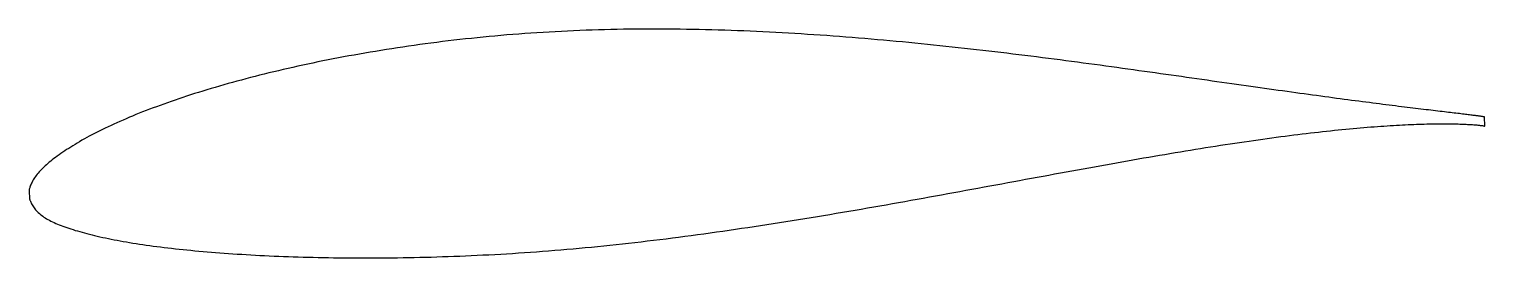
# Model space of a CAD drawing. Header units: metres. Extents: x -21.1 to 42.8, y -3.8 to 6.3.
import ezdxf

# ---------------------------------------------------------------- set-up
doc = ezdxf.new("R2010")
doc.units = ezdxf.units.M

msp = doc.modelspace()

# ---------------------------------------------------------------- linework, layer by layer
msp.add_lwpolyline([(42.77, 2.425), (42.769, 2.425), (42.765, 2.426), (42.759, 2.427), (42.75, 2.429), (42.739, 2.431), (42.726, 2.434), (42.71, 2.437), (42.691, 2.44), (42.67, 2.443), (42.647, 2.447), (42.621, 2.45), (42.593, 2.455), (42.562, 2.459), (42.529, 2.464), (42.494, 2.468), (42.456, 2.474), (42.415, 2.479), (42.373, 2.484), (42.327, 2.49), (42.28, 2.496), (42.23, 2.503), (42.177, 2.509), (42.122, 2.516), (42.065, 2.523), (42.005, 2.53), (41.943, 2.538), (41.879, 2.545), (41.812, 2.554), (41.743, 2.562), (41.671, 2.57), (41.597, 2.579), (41.521, 2.588), (41.442, 2.597), (41.361, 2.607), (41.278, 2.617), (41.192, 2.627), (41.104, 2.637), (41.014, 2.648), (40.921, 2.659), (40.826, 2.67), (40.729, 2.682), (40.629, 2.693), (40.527, 2.706), (40.423, 2.718), (40.317, 2.731), (40.208, 2.744), (40.097, 2.757), (39.984, 2.77), (39.868, 2.784), (39.75, 2.799), (39.63, 2.813), (39.508, 2.828), (39.384, 2.843), (39.257, 2.859), (39.128, 2.875), (38.998, 2.891), (38.864, 2.908), (38.729, 2.925), (38.592, 2.942), (38.452, 2.959), (38.31, 2.977), (38.167, 2.996), (38.021, 3.014), (37.873, 3.033), (37.723, 3.053), (37.57, 3.072), (37.416, 3.092), (37.26, 3.113), (37.101, 3.134), (36.941, 3.155), (36.779, 3.177), (36.614, 3.198), (36.448, 3.221), (36.279, 3.243), (36.109, 3.266), (35.937, 3.289), (35.763, 3.313), (35.586, 3.337), (35.408, 3.361), (35.228, 3.386), (35.047, 3.41), (34.863, 3.436), (34.677, 3.461), (34.49, 3.487), (34.301, 3.514), (34.11, 3.54), (33.917, 3.567), (33.722, 3.594), (33.526, 3.622), (33.327, 3.649), (33.128, 3.677), (32.926, 3.706), (32.722, 3.734), (32.517, 3.763), (32.311, 3.792), (32.102, 3.822), (31.892, 3.852), (31.681, 3.882), (31.467, 3.912), (31.253, 3.943), (31.036, 3.973), (30.818, 4.004), (30.599, 4.036), (30.377, 4.067), (30.155, 4.099), (29.931, 4.131), (29.705, 4.163), (29.478, 4.195), (29.25, 4.228), (29.02, 4.26), (28.788, 4.293), (28.556, 4.326), (28.322, 4.359), (28.086, 4.392), (27.85, 4.425), (27.612, 4.458), (27.372, 4.491), (27.131, 4.525), (26.89, 4.558), (26.646, 4.592), (26.402, 4.626), (26.157, 4.659), (25.91, 4.693), (25.662, 4.726), (25.413, 4.76), (25.163, 4.793), (24.911, 4.827), (24.659, 4.86), (24.406, 4.894), (24.151, 4.927), (23.896, 4.96), (23.639, 4.993), (23.382, 5.026), (23.123, 5.059), (22.864, 5.092), (22.603, 5.124), (22.342, 5.156), (22.08, 5.189), (21.817, 5.22), (21.553, 5.252), (21.289, 5.284), (21.023, 5.315), (20.757, 5.346), (20.49, 5.377), (20.222, 5.407), (19.954, 5.437), (19.685, 5.467), (19.415, 5.497), (19.145, 5.526), (18.874, 5.555), (18.602, 5.583), (18.33, 5.611), (18.057, 5.639), (17.783, 5.666), (17.509, 5.692), (17.235, 5.719), (16.96, 5.745), (16.685, 5.77), (16.409, 5.795), (16.133, 5.819), (15.856, 5.843), (15.579, 5.867), (15.302, 5.89), (15.024, 5.912), (14.746, 5.934), (14.468, 5.955), (14.189, 5.976), (13.91, 5.996), (13.631, 6.016), (13.352, 6.035), (13.073, 6.053), (12.793, 6.071), (12.513, 6.088), (12.234, 6.105), (11.954, 6.12), (11.674, 6.135), (11.394, 6.15), (11.114, 6.164), (10.834, 6.177), (10.554, 6.19), (10.274, 6.201), (9.994, 6.212), (9.714, 6.223), (9.434, 6.232), (9.154, 6.241), (8.875, 6.249), (8.596, 6.256), (8.316, 6.262), (8.037, 6.268), (7.759, 6.273), (7.48, 6.276), (7.202, 6.28), (6.924, 6.282), (6.647, 6.283), (6.37, 6.284), (6.093, 6.284), (5.816, 6.283), (5.54, 6.281), (5.265, 6.278), (4.99, 6.274), (4.715, 6.269), (4.441, 6.263), (4.167, 6.257), (3.894, 6.249), (3.622, 6.241), (3.35, 6.231), (3.078, 6.221), (2.807, 6.21), (2.537, 6.198), (2.268, 6.184), (1.999, 6.17), (1.731, 6.156), (1.463, 6.14), (1.197, 6.123), (0.931, 6.105), (0.666, 6.087), (0.402, 6.067), (0.138, 6.047), (-0.124, 6.025), (-0.386, 6.003), (-0.647, 5.98), (-0.907, 5.956), (-1.166, 5.931), (-1.424, 5.905), (-1.681, 5.878), (-1.938, 5.851), (-2.193, 5.822), (-2.447, 5.793), (-2.7, 5.763), (-2.952, 5.732), (-3.203, 5.701), (-3.453, 5.669), (-3.702, 5.636), (-3.949, 5.602), (-4.196, 5.567), (-4.441, 5.532), (-4.685, 5.496), (-4.928, 5.46), (-5.17, 5.422), (-5.411, 5.385), (-5.65, 5.346), (-5.888, 5.307), (-6.125, 5.267), (-6.36, 5.227), (-6.594, 5.186), (-6.827, 5.145), (-7.058, 5.103), (-7.288, 5.06), (-7.517, 5.017), (-7.744, 4.974), (-7.97, 4.929), (-8.194, 4.885), (-8.417, 4.839), (-8.639, 4.793), (-8.859, 4.747), (-9.077, 4.7), (-9.294, 4.652), (-9.509, 4.604), (-9.723, 4.556), (-9.935, 4.507), (-10.146, 4.458), (-10.355, 4.408), (-10.562, 4.358), (-10.768, 4.307), (-10.972, 4.256), (-11.174, 4.205), (-11.375, 4.153), (-11.574, 4.1), (-11.771, 4.048), (-11.967, 3.995), (-12.161, 3.942), (-12.353, 3.888), (-12.543, 3.834), (-12.732, 3.78), (-12.918, 3.725), (-13.103, 3.67), (-13.286, 3.615), (-13.467, 3.56), (-13.647, 3.504), (-13.824, 3.448), (-14, 3.392), (-14.174, 3.335), (-14.346, 3.279), (-14.515, 3.222), (-14.684, 3.165), (-14.85, 3.108), (-15.014, 3.05), (-15.176, 2.993), (-15.336, 2.935), (-15.494, 2.877), (-15.65, 2.819), (-15.804, 2.76), (-15.956, 2.702), (-16.106, 2.644), (-16.254, 2.585), (-16.4, 2.526), (-16.544, 2.467), (-16.686, 2.409), (-16.826, 2.35), (-16.963, 2.291), (-17.099, 2.231), (-17.232, 2.172), (-17.363, 2.113), (-17.492, 2.053), (-17.619, 1.994), (-17.744, 1.934), (-17.866, 1.875), (-17.987, 1.815), (-18.105, 1.756), (-18.221, 1.696), (-18.335, 1.636), (-18.446, 1.577), (-18.556, 1.517), (-18.663, 1.458), (-18.768, 1.399), (-18.87, 1.34), (-18.971, 1.281), (-19.069, 1.222), (-19.165, 1.163), (-19.258, 1.105), (-19.35, 1.047), (-19.439, 0.99), (-19.525, 0.932), (-19.61, 0.875), (-19.692, 0.819), (-19.772, 0.762), (-19.849, 0.707), (-19.924, 0.651), (-19.997, 0.596), (-20.068, 0.541), (-20.136, 0.487), (-20.202, 0.433), (-20.265, 0.379), (-20.327, 0.325), (-20.385, 0.272), (-20.442, 0.219), (-20.496, 0.167), (-20.548, 0.114), (-20.597, 0.062), (-20.644, 0.01), (-20.688, -0.041), (-20.731, -0.092), (-20.77, -0.143), (-20.808, -0.193), (-20.843, -0.243), (-20.875, -0.292), (-20.906, -0.341), (-20.934, -0.389), (-20.959, -0.436), (-20.982, -0.482), (-21.003, -0.527), (-21.021, -0.57), (-21.037, -0.612), (-21.051, -0.652), (-21.062, -0.689), (-21.072, -0.722), (-21.079, -0.75), (-21.084, -0.772), (-21.086, -0.786), (-21.066, -1.194), (-21.064, -1.197), (-21.06, -1.207), (-21.053, -1.223), (-21.044, -1.245), (-21.031, -1.276), (-21.016, -1.313), (-20.998, -1.352), (-20.977, -1.394), (-20.954, -1.437), (-20.929, -1.481), (-20.901, -1.524), (-20.87, -1.568), (-20.838, -1.611), (-20.803, -1.653), (-20.765, -1.695), (-20.725, -1.736), (-20.683, -1.777), (-20.638, -1.817), (-20.591, -1.857), (-20.542, -1.895), (-20.49, -1.933), (-20.436, -1.971), (-20.379, -2.008), (-20.321, -2.044), (-20.259, -2.079), (-20.196, -2.114), (-20.13, -2.149), (-20.062, -2.182), (-19.991, -2.215), (-19.918, -2.248), (-19.843, -2.28), (-19.766, -2.312), (-19.686, -2.343), (-19.604, -2.374), (-19.519, -2.405), (-19.432, -2.435), (-19.343, -2.465), (-19.252, -2.495), (-19.158, -2.524), (-19.062, -2.554), (-18.964, -2.583), (-18.863, -2.612), (-18.761, -2.641), (-18.656, -2.669), (-18.548, -2.698), (-18.439, -2.726), (-18.327, -2.754), (-18.213, -2.782), (-18.097, -2.809), (-17.978, -2.837), (-17.858, -2.863), (-17.735, -2.89), (-17.61, -2.916), (-17.483, -2.942), (-17.353, -2.967), (-17.222, -2.993), (-17.089, -3.017), (-16.953, -3.042), (-16.815, -3.065), (-16.675, -3.089), (-16.533, -3.112), (-16.389, -3.135), (-16.243, -3.157), (-16.095, -3.179), (-15.945, -3.201), (-15.792, -3.222), (-15.638, -3.243), (-15.482, -3.263), (-15.323, -3.284), (-15.163, -3.303), (-15.001, -3.323), (-14.837, -3.342), (-14.67, -3.36), (-14.502, -3.379), (-14.332, -3.397), (-14.16, -3.414), (-13.986, -3.431), (-13.81, -3.448), (-13.633, -3.465), (-13.453, -3.481), (-13.272, -3.496), (-13.089, -3.511), (-12.904, -3.526), (-12.717, -3.541), (-12.528, -3.555), (-12.338, -3.568), (-12.146, -3.581), (-11.952, -3.594), (-11.756, -3.607), (-11.559, -3.619), (-11.36, -3.63), (-11.159, -3.641), (-10.957, -3.652), (-10.753, -3.662), (-10.547, -3.672), (-10.34, -3.682), (-10.131, -3.691), (-9.92, -3.699), (-9.708, -3.707), (-9.495, -3.714), (-9.28, -3.721), (-9.063, -3.728), (-8.845, -3.733), (-8.625, -3.739), (-8.404, -3.744), (-8.181, -3.748), (-7.957, -3.752), (-7.732, -3.756), (-7.505, -3.759), (-7.276, -3.761), (-7.047, -3.763), (-6.816, -3.764), (-6.583, -3.765), (-6.35, -3.765), (-6.115, -3.765), (-5.879, -3.764), (-5.641, -3.762), (-5.402, -3.76), (-5.162, -3.758), (-4.921, -3.755), (-4.679, -3.751), (-4.435, -3.747), (-4.191, -3.742), (-3.945, -3.737), (-3.698, -3.731), (-3.45, -3.725), (-3.201, -3.717), (-2.951, -3.71), (-2.699, -3.701), (-2.447, -3.692), (-2.194, -3.682), (-1.94, -3.672), (-1.685, -3.661), (-1.429, -3.649), (-1.172, -3.637), (-0.914, -3.624), (-0.655, -3.61), (-0.395, -3.596), (-0.135, -3.58), (0.126, -3.564), (0.388, -3.548), (0.651, -3.53), (0.915, -3.511), (1.179, -3.492), (1.444, -3.473), (1.71, -3.452), (1.976, -3.431), (2.243, -3.409), (2.511, -3.386), (2.779, -3.362), (3.048, -3.338), (3.317, -3.313), (3.587, -3.287), (3.858, -3.26), (4.129, -3.233), (4.4, -3.205), (4.672, -3.176), (4.945, -3.147), (5.218, -3.117), (5.491, -3.086), (5.765, -3.054), (6.039, -3.022), (6.313, -2.989), (6.588, -2.956), (6.863, -2.922), (7.138, -2.887), (7.414, -2.851), (7.689, -2.815), (7.965, -2.779), (8.242, -2.742), (8.518, -2.704), (8.795, -2.666), (9.071, -2.627), (9.348, -2.588), (9.625, -2.548), (9.902, -2.507), (10.179, -2.466), (10.456, -2.425), (10.733, -2.383), (11.01, -2.341), (11.287, -2.299), (11.565, -2.256), (11.842, -2.212), (12.118, -2.168), (12.395, -2.124), (12.672, -2.08), (12.948, -2.035), (13.225, -1.99), (13.501, -1.944), (13.777, -1.899), (14.053, -1.852), (14.328, -1.806), (14.603, -1.76), (14.878, -1.713), (15.153, -1.666), (15.427, -1.619), (15.701, -1.571), (15.975, -1.524), (16.248, -1.476), (16.521, -1.428), (16.793, -1.38), (17.065, -1.332), (17.336, -1.284), (17.607, -1.235), (17.878, -1.186), (18.148, -1.138), (18.417, -1.089), (18.686, -1.041), (18.954, -0.992), (19.222, -0.943), (19.488, -0.894), (19.755, -0.845), (20.02, -0.797), (20.285, -0.748), (20.549, -0.699), (20.813, -0.65), (21.076, -0.602), (21.338, -0.554), (21.599, -0.505), (21.859, -0.457), (22.119, -0.409), (22.377, -0.361), (22.635, -0.314), (22.892, -0.266), (23.148, -0.219), (23.403, -0.172), (23.658, -0.125), (23.911, -0.078), (24.163, -0.032), (24.414, 0.014), (24.665, 0.06), (24.914, 0.105), (25.162, 0.15), (25.409, 0.195), (25.655, 0.24), (25.9, 0.284), (26.144, 0.328), (26.386, 0.371), (26.628, 0.414), (26.868, 0.457), (27.107, 0.499), (27.345, 0.541), (27.581, 0.583), (27.817, 0.624), (28.051, 0.664), (28.284, 0.704), (28.515, 0.744), (28.746, 0.783), (28.974, 0.822), (29.202, 0.86), (29.428, 0.898), (29.653, 0.935), (29.876, 0.971), (30.098, 1.008), (30.319, 1.043), (30.538, 1.078), (30.755, 1.113), (30.971, 1.146), (31.186, 1.18), (31.399, 1.213), (31.61, 1.245), (31.82, 1.276), (32.029, 1.307), (32.235, 1.338), (32.441, 1.368), (32.644, 1.397), (32.846, 1.425), (33.046, 1.454), (33.245, 1.481), (33.442, 1.508), (33.637, 1.534), (33.831, 1.56), (34.023, 1.585), (34.213, 1.609), (34.401, 1.633), (34.588, 1.656), (34.773, 1.679), (34.956, 1.701), (35.137, 1.723), (35.316, 1.743), (35.494, 1.764), (35.67, 1.783), (35.843, 1.802), (36.015, 1.821), (36.186, 1.838), (36.354, 1.856), (36.52, 1.872), (36.684, 1.889), (36.847, 1.904), (37.007, 1.919), (37.166, 1.933), (37.322, 1.947), (37.477, 1.96), (37.629, 1.973), (37.78, 1.985), (37.928, 1.997), (38.075, 2.007), (38.219, 2.018), (38.361, 2.028), (38.502, 2.037), (38.64, 2.046), (38.776, 2.054), (38.91, 2.062), (39.042, 2.069), (39.171, 2.076), (39.299, 2.082), (39.424, 2.088), (39.548, 2.094), (39.669, 2.099), (39.788, 2.103), (39.904, 2.107), (40.019, 2.111), (40.131, 2.114), (40.241, 2.117), (40.349, 2.119), (40.455, 2.121), (40.558, 2.122), (40.66, 2.124), (40.759, 2.125), (40.855, 2.125), (40.95, 2.125), (41.042, 2.125), (41.132, 2.125), (41.219, 2.124), (41.304, 2.123), (41.387, 2.122), (41.468, 2.121), (41.546, 2.119), (41.622, 2.117), (41.696, 2.115), (41.767, 2.112), (41.836, 2.11), (41.902, 2.107), (41.967, 2.104), (42.028, 2.101), (42.088, 2.098), (42.145, 2.094), (42.2, 2.091), (42.252, 2.087), (42.302, 2.084), (42.349, 2.08), (42.394, 2.076), (42.437, 2.072), (42.477, 2.069), (42.515, 2.065), (42.551, 2.061), (42.584, 2.057), (42.614, 2.054), (42.643, 2.05), (42.668, 2.047), (42.692, 2.044), (42.712, 2.041), (42.731, 2.038), (42.747, 2.035), (42.76, 2.032), (42.771, 2.03), (42.78, 2.028), (42.786, 2.027), (42.79, 2.026), (42.791, 2.026)], close=True)

doc.saveas('drawing.dxf')
